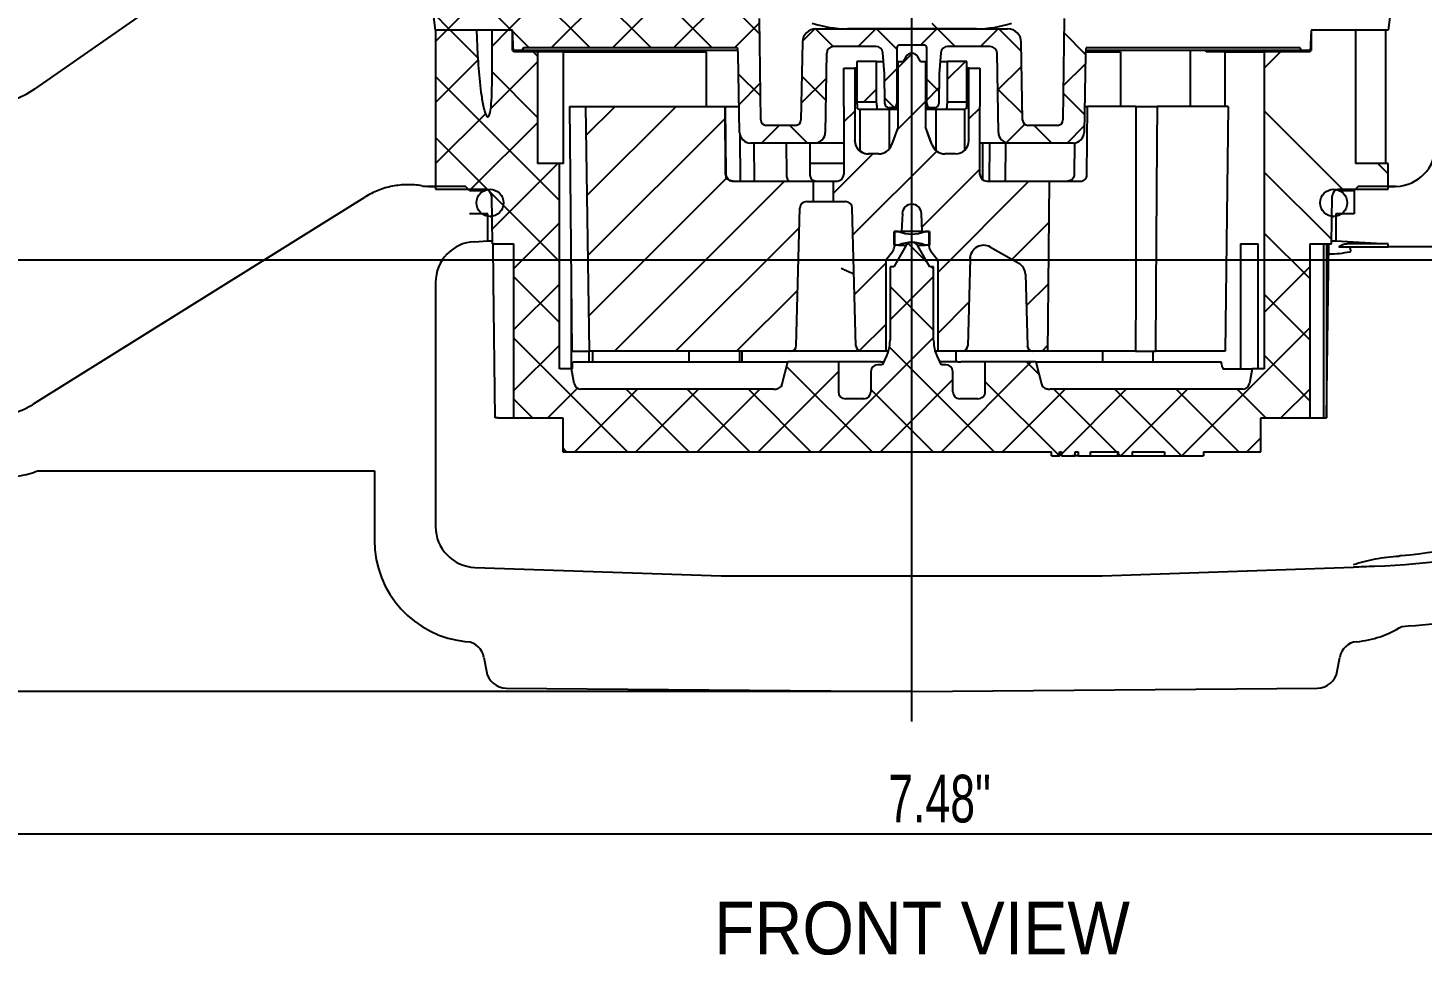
# Model space of a CAD drawing. Header units: inches. Extents: x -0.9 to 9.06, y 0 to 7.13.
# Drawn here: x 4.777 to 7.159, y 3.589 to 5.174 of the extents above; entities that cross this region are included whole.
import ezdxf
from ezdxf.enums import TextEntityAlignment as Align

# ---------------------------------------------------------------- set-up
doc = ezdxf.new("R2010")
doc.units = ezdxf.units.IN
doc.header["$MEASUREMENT"] = 0
for name, color, linetype in [('NETAFIM-D-TEXT-025M', 2, 'Continuous'), ('NETAFIM-L-DETL-013M', 1, 'Continuous'), ('NETAFIM-L-DETL-TEXT-LEADER-025M', 2, 'Continuous')]:
    doc.layers.add(name, color=color, linetype=linetype)
doc.styles.add('SLDTEXTSTYLE0', font='TXT', dxfattribs={"width": 0.7})
doc.styles.get("Standard").update_dxf_attribs({"font": 'ARIAL.TTF'})

msp = doc.modelspace()

# ---------------------------------------------------------------- linework, layer by layer
at = {"layer": 'NETAFIM-L-DETL-013M'}
for p, q in [((5.4737, 5.1701), (5.4156, 5.6117)), ((7.1589, 5.6117), (7.1007, 5.1701)), ((5.7377, 5.1399), (5.4383, 5.4393)), ((5.2877, 5.4189), (4.7891, 5.0698)), ((5.6031, 5.1701), (5.4541, 5.3191)), ((5.4929, 5.1701), (5.6491, 5.3263)), ((5.842, 5.1399), (5.6586, 5.3233)), ((5.5973, 5.1701), (5.7284, 5.3013)), ((5.6714, 5.1399), (5.8077, 5.2762)), ((5.9464, 5.1399), (5.8112, 5.2751)), ((5.7758, 5.1399), (5.887, 5.2511)), ((5.8802, 5.1399), (5.9663, 5.2261)), ((6.0273, 5.1634), (5.9637, 5.2269)), ((5.4987, 5.1701), (5.4699, 5.1989)), ((5.4737, 5.1701), (5.4737, 4.8982)), ((5.605, 5.1701), (5.4737, 5.1701)), ((5.5434, 5.1701), (5.4737, 5.1701)), ((5.4929, 5.1701), (5.4737, 5.1509)), ((5.5459, 5.1229), (5.4987, 5.1701)), ((5.5434, 5.1701), (5.5456, 5.1278)), ((5.5702, 5.0817), (5.5702, 5.1701)), ((5.605, 5.1701), (5.5702, 5.1701)), ((5.5973, 5.1701), (5.5702, 5.143)), ((5.6051, 5.168), (5.6031, 5.1701)), ((5.605, 5.1352), (5.605, 5.1701)), ((5.607, 5.1329), (5.605, 5.1701)), ((5.6333, 5.1399), (5.605, 5.1682)), ((5.9845, 5.1399), (6.027, 5.1824)), ((6.0291, 5.0166), (6.0269, 5.1902)), ((6.1004, 5.1514), (6.1213, 5.1723)), ((6.1528, 5.1422), (6.1226, 5.1724)), ((6.1235, 5.1724), (6.4509, 5.1724)), ((6.3974, 5.1724), (6.1771, 5.1724)), ((6.1956, 5.1422), (6.2258, 5.1724)), ((6.2616, 5.1377), (6.2269, 5.1724)), ((6.3023, 5.1445), (6.3302, 5.1724)), ((6.3313, 5.1724), (6.322, 5.1817)), ((6.3615, 5.1422), (6.3313, 5.1724)), ((6.4043, 5.1422), (6.4345, 5.1724)), ((6.4744, 5.1337), (6.4357, 5.1724)), ((6.5475, 5.1902), (6.5454, 5.0166)), ((6.9694, 5.1701), (6.9675, 5.1329)), ((7.1007, 5.1701), (6.9694, 5.1701)), ((6.9694, 5.1701), (6.9694, 5.1352)), ((7.0453, 5.1701), (6.9694, 5.1701)), ((7.0453, 5.1701), (7.0453, 4.9423)), ((7.0966, 4.9423), (7.0966, 5.1701)), ((6.1003, 5.1496), (6.0979, 5.0165)), ((6.3081, 5.1445), (6.2663, 5.1445)), ((6.4765, 5.0165), (6.4742, 5.1496)), ((6.5839, 5.1286), (6.5472, 5.1653)), ((5.6213, 5.1352), (5.605, 5.1352)), ((5.6477, 5.1329), (5.607, 5.1329)), ((5.6124, 5.1352), (5.6126, 5.1329)), ((5.624, 5.1399), (5.6213, 5.1352)), ((5.9902, 5.1352), (5.6213, 5.1352)), ((5.9896, 5.1399), (5.624, 5.1399)), ((5.6477, 5.1255), (5.6403, 5.1329)), ((5.6476, 5.1329), (5.6475, 5.1352)), ((5.6477, 5.1329), (5.6477, 4.9423)), ((5.6922, 5.1329), (5.6477, 5.1329)), ((5.6922, 4.9423), (5.6922, 5.1329)), ((5.6922, 5.1329), (5.9358, 5.1329)), ((5.8296, 5.1352), (5.8298, 5.1329)), ((5.8351, 5.1352), (5.8351, 5.1329)), ((5.9358, 5.1329), (5.9358, 5.0399)), ((5.9929, 4.9954), (5.9905, 5.1295)), ((6.1417, 5.1308), (6.1394, 4.9954)), ((6.226, 5.1422), (6.1534, 5.1422)), ((6.2407, 5.0957), (6.2376, 5.1316)), ((6.2616, 5.1399), (6.2616, 5.0446)), ((6.264, 5.1062), (6.2883, 5.1305)), ((6.2772, 5.1248), (6.2725, 5.1166)), ((6.302, 5.1166), (6.2973, 5.1248)), ((6.3128, 5.0446), (6.3128, 5.1399)), ((6.3368, 5.1316), (6.3337, 5.0957)), ((6.4211, 5.1422), (6.3484, 5.1422)), ((6.4351, 4.9954), (6.4327, 5.1308)), ((6.5839, 5.1295), (6.5816, 4.9954)), ((6.5841, 5.1329), (6.6435, 5.1329)), ((6.9531, 5.1352), (6.5842, 5.1352)), ((6.9505, 5.1399), (6.5849, 5.1399)), ((6.6247, 5.1352), (6.6247, 5.1329)), ((6.6435, 5.1329), (6.6435, 5.0399)), ((6.7628, 5.1352), (6.7628, 5.0399)), ((6.7899, 5.1329), (6.7899, 5.1352)), ((6.8225, 5.1329), (6.7899, 5.1329)), ((6.8225, 5.0399), (6.8225, 5.1329)), ((6.8225, 5.1329), (6.8892, 5.1329)), ((6.8843, 5.1352), (6.8844, 5.1329)), ((6.8892, 5.1329), (6.8892, 4.5913)), ((6.9675, 5.1329), (6.8892, 5.1329)), ((6.9169, 5.1329), (6.8892, 5.1053)), ((6.9408, 5.1329), (6.9409, 5.1352)), ((6.9531, 5.1352), (6.9505, 5.1399)), ((6.9694, 5.1352), (6.9531, 5.1352)), ((5.5461, 5.119), (5.4737, 5.0465)), ((5.6477, 5.1161), (5.568, 5.0365)), ((5.6477, 5.0211), (5.5702, 5.0986)), ((6.171, 5.105), (6.1896, 5.1051)), ((6.1712, 5.0399), (6.171, 5.105)), ((6.1896, 5.1051), (6.1896, 4.9811)), ((6.1931, 5.1051), (6.1896, 5.1051)), ((6.2268, 5.1166), (6.1931, 5.1166)), ((6.1931, 5.1166), (6.1931, 5.0468)), ((6.2268, 5.1166), (6.2389, 5.1166)), ((6.2268, 5.0469), (6.2268, 5.1166)), ((6.2408, 5.0831), (6.2616, 5.1039)), ((6.264, 5.1166), (6.2725, 5.1166)), ((6.264, 5.0051), (6.264, 5.1166)), ((6.302, 5.1166), (6.3105, 5.1166)), ((6.3105, 5.1166), (6.3105, 5.0051)), ((6.3355, 5.1166), (6.3476, 5.1166)), ((6.3814, 5.1166), (6.3476, 5.1166)), ((6.3476, 5.1166), (6.3476, 5.0469)), ((6.3476, 5.0855), (6.3788, 5.1166)), ((6.3814, 5.0468), (6.3814, 5.1166)), ((6.3848, 5.1051), (6.3814, 5.1051)), ((6.3848, 5.1051), (6.4034, 5.105)), ((6.3848, 4.9811), (6.3848, 5.1051)), ((6.4034, 5.105), (6.4033, 5.0399)), ((6.4338, 5.0673), (6.4749, 5.1084)), ((6.5461, 5.0753), (6.5836, 5.1128)), ((5.6852, 4.8792), (5.4737, 5.0907)), ((6.0286, 5.0577), (5.9911, 5.0951)), ((5.992, 5.043), (6.0283, 5.0793)), ((6.0984, 5.0451), (6.141, 5.0876)), ((6.1403, 5.0503), (6.0992, 5.0914)), ((6.2412, 5.0445), (6.2407, 5.0957)), ((6.3334, 5.0659), (6.3128, 5.0866)), ((6.3337, 5.0957), (6.3333, 5.0445)), ((6.2046, 5.0468), (6.2268, 5.069)), ((6.257, 5.038), (6.2411, 5.0539)), ((6.3128, 5.0507), (6.3335, 5.0714)), ((6.4763, 5.0274), (6.4337, 5.07)), ((6.5821, 5.026), (6.5459, 5.0622)), ((5.5588, 5.0273), (5.4737, 4.9421)), ((5.7027, 5.0399), (5.7064, 4.6215)), ((5.7027, 5.0399), (5.7305, 5.0399)), ((5.7369, 4.6215), (5.7305, 5.0399)), ((5.7305, 5.0399), (5.9676, 5.0399)), ((5.7312, 4.9909), (5.7802, 5.0399)), ((5.7328, 4.8882), (5.8846, 5.0399)), ((5.9676, 5.0399), (5.9686, 4.9236)), ((5.9676, 5.0399), (5.9692, 5.0399)), ((5.9701, 4.9236), (5.9692, 5.0399)), ((5.9692, 5.0399), (5.9921, 5.0399)), ((6.171, 5.0399), (6.171, 4.9237)), ((6.171, 5.0399), (6.1712, 5.0399)), ((6.171, 5.0133), (6.1896, 5.0319)), ((6.1963, 5.0353), (6.2281, 5.0353)), ((6.1988, 4.9635), (6.1988, 5.0353)), ((6.2281, 5.0353), (6.264, 5.0353)), ((6.2547, 5.0376), (6.2481, 5.0376)), ((6.2487, 5.0353), (6.2487, 4.967)), ((6.264, 5.0376), (6.2547, 5.0376)), ((6.2621, 5), (6.3105, 5.0484)), ((6.3198, 5.0376), (6.3105, 5.0376)), ((6.3105, 5.0353), (6.3467, 5.0353)), ((6.3263, 5.0376), (6.3198, 5.0376)), ((6.3286, 4.9642), (6.3286, 5.0353)), ((6.3467, 5.0353), (6.3785, 5.0353)), ((6.3769, 5.0353), (6.3769, 4.9643)), ((6.3848, 5.0184), (6.4034, 5.037)), ((6.4033, 5.0399), (6.4034, 5.0399)), ((6.4034, 4.9237), (6.4034, 5.0399)), ((6.5823, 5.0399), (6.5875, 5.0399)), ((6.5863, 4.9236), (6.5875, 5.0399)), ((6.6005, 5.0399), (6.5875, 5.0399)), ((6.6699, 5.0399), (6.6005, 5.0399)), ((6.6699, 5.0399), (6.6698, 4.9774)), ((6.6699, 5.0399), (6.7062, 5.0399)), ((6.7062, 5.0399), (6.7058, 4.9774)), ((6.8274, 5.0399), (6.7062, 5.0399)), ((6.8274, 5.0399), (6.8225, 4.6215)), ((7.0231, 4.8982), (6.8892, 5.032)), ((5.6477, 5.0118), (5.5341, 4.8982)), ((5.7344, 4.7854), (5.9678, 5.0188)), ((6.0306, 4.9772), (6.0608, 5.0074)), ((6.0886, 5.0074), (6.0384, 5.0074)), ((6.1091, 4.9772), (6.0789, 5.0074)), ((6.264, 5.0051), (6.2526, 4.9739)), ((6.3218, 4.9739), (6.3105, 5.0051)), ((6.3105, 5.0051), (6.3106, 5.0051)), ((6.3188, 4.9823), (6.3106, 5.0051)), ((6.4487, 4.9779), (6.4801, 5.0093)), ((6.5361, 5.0074), (6.4858, 5.0074)), ((6.5266, 4.9772), (6.4963, 5.0074)), ((6.5524, 4.9772), (6.5818, 5.0066)), ((5.5637, 4.8964), (5.4737, 4.9864)), ((5.9934, 4.9912), (5.9941, 4.9121)), ((6.0023, 4.9796), (5.9953, 4.9867)), ((6.3219, 4.9739), (6.3188, 4.9823)), ((6.565, 4.9775), (6.5647, 4.9236)), ((6.1208, 4.9772), (6.0115, 4.9772)), ((6.0176, 4.9772), (6.0179, 4.9121)), ((6.0723, 4.9772), (6.0729, 4.9236)), ((6.1136, 4.9236), (6.1136, 4.9772)), ((6.171, 4.9772), (6.1208, 4.9772)), ((6.1534, 4.8913), (6.2207, 4.9586)), ((6.1867, 4.8202), (6.3297, 4.9632)), ((6.2308, 4.9586), (6.2128, 4.9586)), ((6.3616, 4.9586), (6.3437, 4.9586)), ((6.4536, 4.9772), (6.4034, 4.9772)), ((6.4082, 4.9772), (6.4078, 4.9149)), ((6.4201, 4.9121), (6.4206, 4.9772)), ((6.4474, 4.9772), (6.4467, 4.9121)), ((6.563, 4.9772), (6.4536, 4.9772)), ((6.6698, 4.9774), (6.6696, 4.7272)), ((6.7058, 4.9774), (6.7042, 4.7272)), ((5.6826, 4.9423), (5.5698, 4.8296)), ((5.6852, 4.9423), (5.6477, 4.9423)), ((5.6852, 4.5913), (5.6852, 4.9423)), ((5.6922, 4.9423), (5.6852, 4.9423)), ((6.171, 4.9423), (6.1134, 4.9423)), ((6.3044, 4.8335), (6.4034, 4.9326)), ((7.1007, 4.9423), (7.0453, 4.9423)), ((7.1007, 4.9248), (7.0833, 4.9423)), ((7.1007, 4.8982), (7.1007, 4.9423)), ((5.736, 4.6826), (5.9706, 4.9172)), ((5.7793, 4.6215), (6.0698, 4.9121)), ((5.9803, 4.9121), (6.1189, 4.9121)), ((6.1189, 4.9121), (6.1534, 4.9121)), ((6.1189, 4.9121), (6.1189, 4.8772)), ((6.1534, 4.9121), (6.1594, 4.9121)), ((6.1534, 4.8772), (6.1534, 4.9121)), ((6.3314, 4.7562), (6.4873, 4.9121)), ((6.4151, 4.9121), (6.5223, 4.9121)), ((6.5202, 4.6742), (6.5223, 4.9121)), ((6.5223, 4.9121), (6.5763, 4.9121)), ((7.0044, 4.8124), (6.8892, 4.9276)), ((5.2877, 4.844), (5.353, 4.8848)), ((5.4621, 4.903), (5.4596, 4.9031)), ((5.4621, 4.903), (5.4737, 4.903)), ((5.4621, 4.9028), (5.4621, 4.903)), ((5.5248, 4.9028), (5.4621, 4.9028)), ((5.4737, 4.8982), (5.5575, 4.8982)), ((5.5318, 4.8958), (5.5248, 4.9028)), ((5.5318, 4.8958), (5.5565, 4.8958)), ((5.6852, 4.7749), (5.5673, 4.8927)), ((5.5691, 4.8867), (5.5701, 4.8052)), ((7.0043, 4.8052), (7.0053, 4.8867)), ((7.0169, 4.8982), (7.1007, 4.8982)), ((7.0179, 4.8958), (7.0426, 4.8958)), ((7.0496, 4.9028), (7.0426, 4.8958)), ((7.0426, 4.8958), (7.0426, 4.8563)), ((7.1124, 4.9028), (7.0496, 4.9028)), ((7.1007, 4.8993), (7.0996, 4.8982)), ((7.1007, 4.903), (7.1124, 4.903)), ((7.1148, 4.9031), (7.1124, 4.903)), ((7.1124, 4.903), (7.1124, 4.9028)), ((6.0899, 4.6306), (6.096, 4.8659)), ((6.1077, 4.8772), (6.1189, 4.8772)), ((6.1189, 4.8772), (6.1534, 4.8772)), ((6.1534, 4.8772), (6.1739, 4.8772)), ((6.1917, 4.6306), (6.1855, 4.8659)), ((4.787, 4.5312), (5.2877, 4.844)), ((5.5632, 4.8563), (5.5318, 4.8563)), ((5.5632, 4.8098), (5.5632, 4.8563)), ((5.5667, 4.8517), (5.5696, 4.8517)), ((5.6852, 4.8406), (5.6074, 4.7628)), ((6.271, 4.8569), (6.2698, 4.8261)), ((6.3046, 4.8261), (6.3035, 4.8569)), ((6.458, 4.7784), (6.5217, 4.8421)), ((7.0049, 4.8517), (7.0078, 4.8517)), ((7.0113, 4.8563), (7.0113, 4.8098)), ((7.0426, 4.8563), (7.0113, 4.8563)), ((5.8837, 4.6215), (6.0952, 4.8331)), ((6.2644, 4.8261), (6.257, 4.8261)), ((6.257, 4.8029), (6.257, 4.8261)), ((6.2576, 4.8261), (6.2576, 4.8006)), ((6.2576, 4.8261), (6.2698, 4.8261)), ((6.3046, 4.8261), (6.2698, 4.8261)), ((6.3046, 4.8261), (6.3169, 4.8261)), ((6.3174, 4.8261), (6.31, 4.8261)), ((6.3169, 4.8006), (6.3169, 4.8261)), ((6.3174, 4.8261), (6.3174, 4.8029)), ((6.967, 4.7455), (6.8892, 4.8232)), ((5.5398, 4.8086), (5.5632, 4.8098)), ((5.5632, 4.8098), (5.5701, 4.8098)), ((5.5701, 4.8052), (5.6074, 4.8052)), ((5.5729, 4.7401), (5.5722, 4.8052)), ((5.6074, 4.5077), (5.6074, 4.8052)), ((6.2547, 4.7921), (6.244, 4.7784)), ((6.2772, 4.8017), (6.2564, 4.7657)), ((6.2644, 4.8029), (6.257, 4.8029)), ((6.2644, 4.8029), (6.2779, 4.8029)), ((6.3146, 4.7716), (6.2807, 4.8055)), ((6.2965, 4.8029), (6.31, 4.8029)), ((6.3181, 4.7657), (6.2973, 4.8017)), ((6.3174, 4.8029), (6.31, 4.8029)), ((6.3304, 4.7784), (6.3198, 4.7921)), ((6.4215, 4.7995), (6.4698, 4.7716)), ((6.8484, 4.8052), (6.8484, 4.5913)), ((6.8484, 4.8052), (6.8786, 4.8052)), ((6.8786, 4.5913), (6.8786, 4.8052)), ((6.967, 4.8052), (6.967, 4.5077)), ((6.967, 4.8052), (7.0043, 4.8052)), ((6.9906, 4.8052), (6.9906, 4.5077)), ((6.9955, 4.8052), (6.9955, 4.5077)), ((6.9955, 4.5077), (6.9995, 4.8052)), ((7.0044, 4.8098), (7.0113, 4.8098)), ((7.0113, 4.8098), (7.1007, 4.8051)), ((7.0165, 4.7997), (7.1007, 4.7997)), ((7.1007, 4.8051), (7.0304, 4.8051)), ((7.1007, 4.7997), (7.1007, 4.8051)), ((7.2197, 4.7997), (7.1007, 4.7997)), ((5.7051, 4.7698), (5.7051, 4.5913)), ((6.1894, 4.7185), (6.2431, 4.7722)), ((6.2431, 4.6215), (6.2431, 4.7755)), ((6.25, 4.7657), (6.25, 4.6402)), ((6.2564, 4.7657), (6.25, 4.7657)), ((6.3244, 4.7657), (6.3181, 4.7657)), ((6.3244, 4.7619), (6.3206, 4.7657)), ((6.3244, 4.6402), (6.3244, 4.7657)), ((6.3314, 4.7755), (6.3314, 4.6215)), ((6.3867, 4.7799), (6.3828, 4.6306)), ((6.3867, 4.7799), (6.3869, 4.7799)), ((6.3867, 4.7799), (6.3867, 4.7799)), ((6.967, 4.7656), (6.8892, 4.6878)), ((5.575, 4.5541), (5.5729, 4.7401)), ((5.6852, 4.6705), (5.6074, 4.7483)), ((6.3244, 4.7492), (6.25, 4.6748)), ((6.4813, 4.7532), (6.4846, 4.6306)), ((5.4737, 4.739), (5.4737, 4.3216)), ((5.6852, 4.7362), (5.6074, 4.6584)), ((5.988, 4.6215), (6.0924, 4.7259)), ((6.3244, 4.6575), (6.25, 4.7319)), ((6.4828, 4.6988), (6.5207, 4.7368)), ((6.6696, 4.7272), (6.6695, 4.6215)), ((6.7042, 4.7272), (6.7034, 4.6215)), ((6.967, 4.6411), (6.8892, 4.7189)), ((6.3314, 4.6518), (6.3847, 4.7051)), ((6.1975, 4.6222), (6.2431, 4.6678)), ((6.5197, 4.6215), (6.5202, 4.6742)), ((6.3244, 4.6448), (6.1291, 4.4495)), ((6.967, 4.6612), (6.7484, 4.4426)), ((5.8018, 4.4495), (5.6074, 4.6439)), ((5.6852, 4.6318), (5.6074, 4.5541)), ((5.7064, 4.6215), (5.7369, 4.6215)), ((5.7356, 4.6215), (5.7356, 4.603)), ((6.0806, 4.6215), (5.7369, 4.6215)), ((5.7425, 4.603), (5.7425, 4.6215)), ((5.9064, 4.6215), (5.9064, 4.603)), ((5.9927, 4.6215), (5.9927, 4.603)), ((5.9972, 4.603), (5.9972, 4.6215)), ((6.201, 4.6215), (6.0806, 4.6215)), ((6.2431, 4.6215), (6.201, 4.6215)), ((6.2475, 4.6215), (6.2431, 4.6215)), ((6.428, 4.4495), (6.249, 4.6285)), ((6.3314, 4.6215), (6.327, 4.6215)), ((6.3735, 4.6215), (6.3314, 4.6215)), ((6.3627, 4.603), (6.3627, 4.6215)), ((6.4938, 4.6215), (6.3735, 4.6215)), ((6.5197, 4.6215), (6.4938, 4.6215)), ((6.5099, 4.6215), (6.5198, 4.6315)), ((6.5989, 4.6215), (6.5197, 4.6215)), ((6.6695, 4.6215), (6.5989, 4.6215)), ((6.613, 4.6215), (6.613, 4.603)), ((6.6695, 4.6215), (6.7034, 4.6215)), ((6.6993, 4.603), (6.6993, 4.6215)), ((6.8225, 4.6215), (6.7034, 4.6215)), ((5.7319, 4.603), (6.0574, 4.603)), ((6.0659, 4.5655), (6.0753, 4.603)), ((6.1618, 4.603), (6.0753, 4.603)), ((6.1618, 4.603), (6.1618, 4.5518)), ((6.2343, 4.603), (6.1618, 4.603)), ((6.2366, 4.5983), (6.229, 4.5983)), ((6.2343, 4.603), (6.2393, 4.603)), ((6.2407, 4.6054), (6.2366, 4.5983)), ((6.3378, 4.5983), (6.3337, 4.6054)), ((6.3657, 4.603), (6.3351, 4.603)), ((6.3454, 4.5983), (6.3378, 4.5983)), ((6.4913, 4.603), (6.3379, 4.4495)), ((6.3657, 4.603), (6.3712, 4.603)), ((6.4126, 4.603), (6.3712, 4.603)), ((6.4126, 4.5518), (6.4126, 4.603)), ((6.4991, 4.603), (6.4126, 4.603)), ((6.5044, 4.5819), (6.4833, 4.603)), ((6.4991, 4.603), (6.7887, 4.603)), ((6.4991, 4.603), (6.5085, 4.5655)), ((6.967, 4.5367), (6.8892, 4.6145)), ((5.7061, 4.5913), (5.6852, 4.5913)), ((5.7106, 4.5661), (5.7061, 4.5913)), ((5.7061, 4.5913), (5.7072, 4.5913)), ((6.1618, 4.5866), (6.0248, 4.4495)), ((6.2193, 4.4495), (6.0734, 4.5954)), ((6.2174, 4.5868), (6.2171, 4.5517)), ((6.3572, 4.5732), (6.2335, 4.4495)), ((6.3574, 4.5517), (6.357, 4.5868)), ((6.8194, 4.5913), (6.8683, 4.5913)), ((6.8683, 4.5913), (6.8639, 4.5661)), ((6.8892, 4.5913), (6.8683, 4.5913)), ((5.5755, 4.5077), (5.575, 4.5541)), ((5.7159, 4.5582), (5.6654, 4.5077)), ((5.8186, 4.5565), (5.7117, 4.4495)), ((6.0513, 4.5565), (5.722, 4.5565)), ((5.9062, 4.4495), (5.7992, 4.5565)), ((5.9229, 4.5565), (5.816, 4.4495)), ((6.0105, 4.4495), (5.9036, 4.5565)), ((6.0273, 4.5565), (5.9204, 4.4495)), ((6.1149, 4.4495), (6.008, 4.5565)), ((6.3236, 4.4495), (6.2171, 4.5561)), ((6.5393, 4.4426), (6.4126, 4.5693)), ((6.5491, 4.5565), (6.4422, 4.4495)), ((6.8524, 4.5565), (6.5232, 4.5565)), ((6.6367, 4.4495), (6.5298, 4.5565)), ((6.6535, 4.5565), (6.5428, 4.4457)), ((6.7481, 4.4426), (6.6342, 4.5565)), ((6.7579, 4.5565), (6.644, 4.4426)), ((6.8455, 4.4495), (6.7385, 4.5565)), ((6.8917, 4.5077), (6.8429, 4.5565)), ((6.967, 4.5568), (6.9178, 4.5077)), ((5.6393, 4.5077), (5.6074, 4.5395)), ((6.2055, 4.5402), (6.1743, 4.5402)), ((6.4001, 4.5402), (6.369, 4.5402)), ((5.5804, 4.5077), (5.6074, 4.5077)), ((5.6074, 4.5077), (5.691, 4.5077)), ((5.691, 4.5077), (5.691, 4.4495)), ((6.8834, 4.5077), (6.967, 4.5077)), ((6.8834, 4.4495), (6.8834, 4.5077)), ((6.967, 4.5077), (6.9906, 4.5077)), ((6.9906, 4.5077), (6.9955, 4.5077)), ((5.6974, 4.4495), (5.691, 4.456)), ((6.8834, 4.4733), (6.8597, 4.4495)), ((5.691, 4.4495), (6.5258, 4.4495)), ((6.5258, 4.4426), (6.5258, 4.4495)), ((6.5258, 4.4426), (6.5394, 4.4426)), ((6.5394, 4.4426), (6.5394, 4.4495)), ((6.5394, 4.4495), (6.5428, 4.4495)), ((6.5404, 4.4426), (6.5394, 4.4426)), ((6.5404, 4.4495), (6.5404, 4.4426)), ((6.5428, 4.4495), (6.5428, 4.4426)), ((6.5428, 4.4426), (6.5665, 4.4426)), ((6.5712, 4.4426), (6.5619, 4.4426)), ((6.5665, 4.4426), (6.5665, 4.4495)), ((6.5665, 4.4495), (6.5712, 4.4495)), ((6.5712, 4.4495), (6.5712, 4.4426)), ((6.5712, 4.4426), (6.5923, 4.4426)), ((6.5923, 4.4426), (6.5923, 4.4495)), ((6.5923, 4.4495), (6.6401, 4.4495)), ((6.5923, 4.4426), (6.639, 4.4426)), ((6.6024, 4.4426), (6.6024, 4.4417)), ((6.617, 4.4417), (6.617, 4.4426)), ((6.639, 4.4426), (6.639, 4.4495)), ((6.6401, 4.4426), (6.639, 4.4426)), ((6.6401, 4.4426), (6.6401, 4.4495)), ((6.6437, 4.4426), (6.6401, 4.4462)), ((6.6401, 4.4426), (6.6634, 4.4426)), ((6.6634, 4.4495), (6.6634, 4.4426)), ((6.6634, 4.4495), (6.7189, 4.4495)), ((6.6634, 4.4426), (6.7189, 4.4426)), ((6.7189, 4.4495), (6.7189, 4.4426)), ((6.7189, 4.4426), (6.7853, 4.4426)), ((6.727, 4.4426), (6.727, 4.4417)), ((6.7417, 4.4417), (6.7417, 4.4426)), ((6.7853, 4.4495), (6.7853, 4.4426)), ((6.7853, 4.4495), (6.8834, 4.4495)), ((4.7945, 4.417), (5.3691, 4.417)), ((5.3691, 4.417), (5.3691, 4.3216)), ((5.3691, 4.3216), (5.3691, 4.2985)), ((5.541, 4.2519), (5.9618, 4.2373)), ((6.6126, 4.2373), (7.0416, 4.2522)), ((5.9618, 4.2373), (6.6126, 4.2373)), ((5.5564, 4.0981), (5.5605, 4.0745)), ((7.0139, 4.0745), (7.0181, 4.0981)), ((5.5945, 4.0457), (6.2872, 4.0397)), ((6.2872, 4.0397), (6.0935, 4.0397)), ((6.2872, 4.0397), (6.9799, 4.0457))]:
    msp.add_line(p, q, dxfattribs=at)
for centre in [(5.5667, 4.8749), (7.0078, 4.8749)]:
    msp.add_circle(centre, 0.0232, dxfattribs=at)
for centre, radius, start, end in [((6.1235, 5.1492), 0.0232, 90, 179), ((6.1771, 5.3677), 0.1952, 252.0875, 270), ((6.3974, 5.3677), 0.1952, 270, 287.9125), ((6.4509, 5.1492), 0.0232, 1, 90), ((6.2663, 5.1399), 0.00465, 90, 180), ((6.3081, 5.1399), 0.00465, 0, 90), ((5.9208, 5.1283), 0.0697, 1, 9.5941), ((6.1534, 5.1306), 0.0116, 90, 179), ((6.226, 5.1306), 0.0116, 5, 90), ((6.2872, 5.119), 0.0116, 30, 150), ((6.3484, 5.1306), 0.0116, 90, 175), ((6.4211, 5.1306), 0.0116, 1, 90), ((6.6536, 5.1283), 0.0697, 170.4059, 179), ((6.2481, 5.0446), 0.00697, 180.5, 270), ((6.2547, 5.0446), 0.00697, 270, 0), ((6.3198, 5.0446), 0.00697, 180, 270), ((6.3263, 5.0446), 0.00697, 270, 359.5), ((6.0384, 5.0167), 0.0093, 180.7, 270), ((6.0886, 5.0167), 0.0093, 270, 359), ((6.4858, 5.0167), 0.0093, 181, 270), ((6.5361, 5.0167), 0.0093, 270, 359.3), ((6.0115, 4.9958), 0.0186, 181, 270), ((6.1208, 4.9958), 0.0186, 270, 359), ((6.4536, 4.9958), 0.0186, 181, 270), ((6.563, 4.9958), 0.0186, 270, 359), ((7.1124, 4.9728), 0.0697, 272, 0), ((5.9803, 4.9237), 0.0116, 180.5, 270), ((6.1594, 4.9237), 0.0116, 270, 0), ((6.4151, 4.9237), 0.0116, 180, 270), ((5.4621, 4.9728), 0.0697, 260.3266, 268), ((5.5575, 4.8865), 0.0116, 0.7, 90), ((7.0169, 4.8865), 0.0116, 90, 179.3), ((6.1077, 4.8656), 0.0116, 90, 178.5), ((6.1739, 4.8656), 0.0116, 1.5, 90), ((6.2872, 4.8563), 0.0163, 2.1464, 177.8536), ((6.2872, 4.8796), 0.0581, 246.9261, 293.0739), ((5.5434, 4.739), 0.0697, 93, 180), ((6.2436, 4.8006), 0.0139, 322.2253, 0), ((6.2872, 4.7494), 0.0581, 66.9261, 113.0739), ((6.2872, 4.7959), 0.0116, 30, 150), ((6.3308, 4.8006), 0.0139, 180, 217.7747), ((6.2477, 4.7755), 0.00465, 142.2253, 180), ((6.3267, 4.7755), 0.00465, 0, 37.7747), ((6.0806, 4.6308), 0.0093, 270, 358.5), ((6.201, 4.6308), 0.0093, 181.5, 270), ((6.1803, 4.6402), 0.0697, 330, 0), ((6.3941, 4.6402), 0.0697, 180, 210), ((6.3735, 4.6308), 0.0093, 270, 358.5), ((6.4938, 4.6308), 0.0093, 181.5, 270), ((6.229, 4.5867), 0.0116, 90, 179.5), ((6.3454, 4.5867), 0.0116, 0.5, 90), ((5.722, 4.5681), 0.0116, 190, 270), ((6.2055, 4.5518), 0.0116, 270, 359.5), ((6.369, 4.5518), 0.0116, 180.5, 270), ((6.8524, 4.5681), 0.0116, 270, 350), ((5.5434, 4.3216), 0.0697, 180, 268), ((5.5434, 4.2985), 0.1743, 180, 264.7014), ((7.031, 4.2985), 0.1743, 275.3, 302.2806), ((5.5243, 4.0925), 0.0325, 10, 84.7014), ((7.0501, 4.0925), 0.0325, 95.3, 170), ((5.5948, 4.0806), 0.0349, 190, 269.5), ((6.9796, 4.0806), 0.0349, 270.5, 350)]:
    msp.add_arc(centre, radius, start, end, dxfattribs=at)
for centre, major_axis, ratio, start_param, end_param in [((6.2872, 5.0353), (-0.723, 0), 0.016075, 4.796079, 4.842971), ((6.2872, 5.0353), (-0.723, 0), 0.016075, 4.581807, 4.628699), ((6.2128, 4.9818), (-0.0232, 0), 0.999871, 0.032947, 1.570796), ((6.3616, 4.9818), (0.0232, 0), 0.999871, 4.712389, 6.250238), ((6.213, 4.9818), (-0.0103, 0.0208), 0.999788, 2.14351, 2.683564), ((6.2308, 4.9818), (0.0232, 0), 0.999871, 4.712389, 5.934119), ((6.3437, 4.9818), (-0.0232, 0), 0.999871, 0.349066, 1.570796), ((6.3438, 4.9818), (-0.0103, 0.0208), 0.999788, 1.461834, 2.683564), ((6.4099, 4.7793), (0.0232, 0), 0.999871, 1.047198, 3.115413), ((6.4101, 4.7793), (0.0138, 0.0187), 0.999847, 0.635528, 1.193165), ((6.4582, 4.7515), (0.0232, 0), 0.999871, 0.072635, 1.047198), ((6.1743, 4.5518), (0.0125, 0), 0.926553, 3.141593, 4.712389), ((6.4001, 4.5518), (-0.0125, 0), 0.926553, 1.570796, 3.141593)]:
    msp.add_ellipse(centre, major_axis=major_axis, ratio=ratio, start_param=start_param, end_param=end_param, dxfattribs=at)
for points, knots in [([(5.5456, 5.1278), (5.5461, 5.1201), (5.5475, 5.0969), (5.5505, 5.0659), (5.5553, 5.0393), (5.5584, 5.0272), (5.5609, 5.0231), (5.5618, 5.0223), (5.5623, 5.0219), (5.5628, 5.0218), (5.5633, 5.0219), (5.5639, 5.0223), (5.5649, 5.0234), (5.5672, 5.0292), (5.5697, 5.0489), (5.57, 5.0677), (5.5702, 5.0817)], [0, 0, 0, 0, 0.136778, 0.410442, 0.547312, 0.615936, 0.627908, 0.632038, 0.6362, 0.638902, 0.641614, 0.644963, 0.650739, 0.668863, 0.752279, 1, 1, 1, 1]), ([(4.7092, 5.0446), (4.7235, 5.0446), (4.7374, 5.0467), (4.7647, 5.0553), (4.7774, 5.0616), (4.7891, 5.0698)], [0, 0, 0, 0, 0.5, 0.5, 1, 1, 1, 1]), ([(4.7891, 5.0698), (4.7891, 5.0698), (4.7891, 5.0698), (4.7891, 5.0696), (4.7891, 5.0694)], [0, 0, 0, 0, 0.000155, 1, 1, 1, 1]), ([(6.1931, 5.0469), (6.1931, 5.0468), (6.1932, 5.0466), (6.1935, 5.0447), (6.1938, 5.0418), (6.1939, 5.0392), (6.194, 5.0378), (6.194, 5.0376)], [0, 0, 0, 0, 0.2299337, 0.4743769, 0.7203674, 0.9672731, 1, 1, 1, 1]), ([(6.1963, 5.0353), (6.1963, 5.0353), (6.196, 5.0353), (6.1954, 5.0354), (6.1947, 5.0359), (6.1942, 5.0365), (6.194, 5.0371), (6.194, 5.0375), (6.194, 5.0376)], [0, 0, 0, 0, 0.035824, 0.2515, 0.467166, 0.682735, 0.898534, 1, 1, 1, 1]), ([(6.2281, 5.0353), (6.2281, 5.0366), (6.228, 5.0392), (6.2276, 5.0426), (6.2272, 5.0453), (6.2268, 5.0468), (6.2268, 5.0469), (6.2268, 5.0469)], [0, 0, 0, 0, 0.201332, 0.402572, 0.606168, 0.811365, 1, 1, 1, 1]), ([(6.3476, 5.0469), (6.3476, 5.0469), (6.3476, 5.0467), (6.3475, 5.046), (6.3472, 5.0438), (6.3469, 5.0406), (6.3467, 5.0376), (6.3467, 5.0358), (6.3467, 5.0353)], [0, 0, 0, 0, 0.015824, 0.238238, 0.461995, 0.689351, 0.917087, 1, 1, 1, 1]), ([(6.3808, 5.0376), (6.3808, 5.0374), (6.3807, 5.0368), (6.3803, 5.0361), (6.3797, 5.0356), (6.3791, 5.0353), (6.3786, 5.0353), (6.3785, 5.0353)], [0, 0, 0, 0, 0.216608, 0.434577, 0.650862, 0.866537, 1, 1, 1, 1]), ([(6.3808, 5.0376), (6.3809, 5.0389), (6.381, 5.0414), (6.3812, 5.0444), (6.3813, 5.0462), (6.3813, 5.0466), (6.3814, 5.0468)], [0, 0, 0, 0, 0.271749, 0.543446, 0.816211, 1, 1, 1, 1]), ([(6.1896, 4.9811), (6.1896, 4.9813), (6.1896, 4.9815), (6.1896, 4.9818), (6.1896, 4.9818)], [0, 0, 0, 0, 0.827472, 1, 1, 1, 1]), ([(6.1896, 4.9818), (6.1896, 4.9818), (6.1897, 4.9799), (6.1901, 4.9772), (6.191, 4.9744), (6.1914, 4.9735), (6.1915, 4.9733)], [0, 0, 0, 0, 0.015306, 0.66514, 0.938853, 1, 1, 1, 1]), ([(6.201, 4.9619), (6.1998, 4.9627), (6.1971, 4.9646), (6.1941, 4.9681), (6.1924, 4.9711), (6.1916, 4.9729), (6.1915, 4.9732), (6.1915, 4.9733)], [0, 0, 0, 0, 0.228295, 0.501899, 0.785315, 0.923047, 1, 1, 1, 1]), ([(5.4503, 4.904), (5.4419, 4.9055), (5.4335, 4.9061), (5.4167, 4.9059), (5.4083, 4.905), (5.3916, 4.9017), (5.3835, 4.8994), (5.3679, 4.8932), (5.3602, 4.8893), (5.353, 4.8848)], [0, 0, 0, 0, 0.25, 0.25, 0.5, 0.5, 0.75, 0.75, 1, 1, 1, 1]), ([(5.982, 4.9121), (5.9816, 4.9121), (5.9799, 4.9121), (5.9768, 4.913), (5.9734, 4.9154), (5.971, 4.9187), (5.9702, 4.9216), (5.9701, 4.9233), (5.9701, 4.9236)], [0, 0, 0, 0, 0.055046, 0.289185, 0.514502, 0.730691, 0.941135, 1, 1, 1, 1]), ([(6.0729, 4.9236), (6.073, 4.9223), (6.0732, 4.9198), (6.0742, 4.9164), (6.0756, 4.9138), (6.0772, 4.9123), (6.0782, 4.9122), (6.0786, 4.9121)], [0, 0, 0, 0, 0.2077694, 0.4157509, 0.6249123, 0.8382557, 1, 1, 1, 1]), ([(6.1223, 4.9121), (6.1221, 4.9121), (6.1207, 4.9121), (6.1184, 4.913), (6.1158, 4.9154), (6.1142, 4.9187), (6.1136, 4.9216), (6.1136, 4.9233), (6.1136, 4.9236)], [0, 0, 0, 0, 0.055047, 0.289185, 0.514502, 0.730692, 0.941135, 1, 1, 1, 1]), ([(6.5647, 4.9236), (6.5646, 4.9223), (6.5644, 4.9198), (6.5625, 4.9164), (6.5597, 4.9138), (6.5564, 4.9123), (6.5541, 4.9122), (6.5532, 4.9121)], [0, 0, 0, 0, 0.207769, 0.415751, 0.624912, 0.838256, 1, 1, 1, 1]), ([(6.5763, 4.9121), (6.5766, 4.9121), (6.578, 4.9121), (6.5806, 4.913), (6.5835, 4.9154), (6.5855, 4.9187), (6.5862, 4.9216), (6.5862, 4.9233), (6.5863, 4.9236)], [0, 0, 0, 0, 0.055047, 0.289185, 0.514503, 0.730692, 0.941135, 1, 1, 1, 1]), ([(6.3869, 4.7799), (6.3871, 4.7819), (6.3876, 4.7865), (6.3904, 4.7922), (6.3942, 4.7966), (6.3969, 4.7984), (6.3978, 4.7991)], [0, 0, 0, 0, 0.242475, 0.586218, 0.857141, 1, 1, 1, 1]), ([(6.9992, 4.7879), (6.9997, 4.7879), (7.0112, 4.7871), (7.0236, 4.7893), (7.0355, 4.7913)], [0, 0, 0, 0, 0.040468, 1, 1, 1, 1]), ([(7.0373, 4.793), (7.0371, 4.7937), (7.0368, 4.795), (7.0363, 4.7968), (7.0358, 4.7983), (7.0355, 4.7993), (7.0353, 4.7997)], [0, 0, 0, 0, 0.261226, 0.515122, 0.761444, 1, 1, 1, 1]), ([(6.1698, 4.7614), (6.1692, 4.7617), (6.1683, 4.7623), (6.1675, 4.7632), (6.1673, 4.7636), (6.1673, 4.7636)], [0, 0, 0, 0, 0.59694, 0.970532, 1, 1, 1, 1]), ([(6.1698, 4.7614), (6.1724, 4.7604), (6.1784, 4.7579), (6.1848, 4.7553), (6.1885, 4.7539)], [0, 0, 0, 0, 0.43359, 1, 1, 1, 1]), ([(5.7072, 4.5913), (5.7072, 4.5914), (5.7073, 4.5915), (5.7074, 4.5929), (5.7077, 4.5966), (5.7078, 4.6003), (5.7079, 4.603)], [0, 0, 0, 0, 0.098429, 0.227915, 0.465334, 1, 1, 1, 1]), ([(5.7079, 4.603), (5.7093, 4.603), (5.7123, 4.603), (5.7191, 4.603), (5.726, 4.603), (5.7303, 4.603), (5.7319, 4.603)], [0, 0, 0, 0, 0.274115, 0.548114, 0.825078, 1, 1, 1, 1]), ([(6.0574, 4.603), (6.0601, 4.603), (6.0656, 4.603), (6.0717, 4.603), (6.0743, 4.603), (6.0753, 4.603)], [0, 0, 0, 0, 0.375064, 0.750346, 1, 1, 1, 1]), ([(6.7887, 4.603), (6.7912, 4.603), (6.7961, 4.603), (6.8044, 4.603), (6.8109, 4.603), (6.8142, 4.603), (6.8154, 4.603)], [0, 0, 0, 0, 0.281579, 0.563225, 0.842833, 1, 1, 1, 1]), ([(6.8154, 4.603), (6.8159, 4.6003), (6.8165, 4.5969), (6.8177, 4.5932), (6.8185, 4.5918), (6.8191, 4.5913), (6.8193, 4.5913), (6.8194, 4.5913)], [0, 0, 0, 0, 0.537089, 0.709261, 0.883076, 0.980394, 1, 1, 1, 1]), ([(6.0513, 4.5565), (6.0538, 4.5566), (6.0577, 4.5568), (6.0624, 4.5596), (6.0649, 4.5624), (6.0656, 4.5646), (6.0659, 4.5655)], [0, 0, 0, 0, 0.4041488, 0.6265007, 0.8498116, 1, 1, 1, 1]), ([(6.5085, 4.5655), (6.5089, 4.5644), (6.5098, 4.562), (6.5125, 4.5593), (6.5164, 4.5571), (6.5202, 4.5565), (6.5226, 4.5565), (6.5232, 4.5565)], [0, 0, 0, 0, 0.198359, 0.396377, 0.60361, 0.911678, 1, 1, 1, 1]), ([(4.7131, 4.51), (4.7262, 4.51), (4.739, 4.5118), (4.7577, 4.5171), (4.7639, 4.5194), (4.7758, 4.5247), (4.7815, 4.5277), (4.787, 4.5312)], [0, 0, 0, 0, 0.5, 0.5, 0.75, 0.75, 1, 1, 1, 1]), ([(5.5804, 4.5077), (5.5789, 4.5077), (5.5758, 4.5077), (5.5756, 4.5077), (5.5755, 4.5077)], [0, 0, 0, 0, 0.4999204, 1, 1, 1, 1]), ([(7.7692, 4.4975), (7.6403, 4.4191), (7.4997, 4.3578), (7.279, 4.2939), (7.2016, 4.2791), (7.1233, 4.2716)], [0.0456943, 0.0456943, 0.0456943, 0.0456943, 0.4218138, 0.4218138, 0.6165761, 0.6165761, 0.6165761, 0.6165761]), ([(7.7656, 4.4749), (7.6404, 4.3916), (7.5025, 4.3304), (7.2665, 4.2704), (7.1724, 4.2568), (7.0654, 4.2531), (7.0535, 4.2526), (7.0416, 4.2522)], [0.0502951, 0.0502951, 0.0502951, 0.0502951, 0.4218138, 0.4218138, 0.656438, 0.656438, 0.6857003, 0.6857003, 0.6857003, 0.6857003]), ([(4.7298, 4.4054), (4.7409, 4.4054), (4.7519, 4.4064), (4.7734, 4.4102), (4.7841, 4.4131), (4.7945, 4.417)], [0, 0, 0, 0, 0.5, 0.5, 1, 1, 1, 1]), ([(7.1241, 4.1511), (7.1867, 4.1552), (7.2482, 4.1633), (7.3696, 4.1874), (7.4293, 4.2033), (7.5176, 4.2331), (7.5467, 4.244), (7.6046, 4.2678), (7.6332, 4.2807), (7.7173, 4.322), (7.7714, 4.3531), (7.8236, 4.3878)], [0, 0, 0, 0, 0.25, 0.25, 0.5, 0.5, 0.625, 0.625, 0.75, 0.75, 1, 1, 1, 1]), ([(7.0417, 4.2567), (7.0446, 4.2577), (7.0477, 4.2587), (7.0538, 4.2605), (7.0569, 4.2614), (7.0662, 4.2638), (7.0726, 4.2652), (7.0856, 4.2676), (7.0923, 4.2686), (7.1058, 4.2702), (7.1128, 4.2709), (7.1198, 4.2713)], [0, 0, 0, 0, 0.125, 0.125, 0.25, 0.25, 0.5, 0.5, 0.75, 0.75, 1, 1, 1, 1])]:
    msp.add_open_spline(points, degree=3, knots=knots, dxfattribs=at)
for points in [[(7.0165, 4.7997), (7.0212, 4.8033), (7.0258, 4.8051), (7.0304, 4.8051)], [(7.0355, 4.7913), (7.0358, 4.7914), (7.0362, 4.7914), (7.0364, 4.7916)], [(7.0364, 4.7916), (7.0366, 4.7917), (7.0368, 4.7918), (7.037, 4.7919)], [(7.037, 4.7919), (7.0371, 4.7921), (7.0372, 4.7922), (7.0373, 4.7924)], [(7.0373, 4.7924), (7.0373, 4.7926), (7.0373, 4.7928), (7.0373, 4.793)], [(7.1233, 4.2716), (7.1221, 4.2715), (7.1209, 4.2714), (7.1198, 4.2713)]]:
    msp.add_open_spline(points, degree=3, dxfattribs=at)
at = {"layer": 'NETAFIM-L-DETL-TEXT-LEADER-025M'}
for p, q in [((6.2872, 3.9883), (6.2872, 6.4811)), ((4.1279, 4.7773), (8.699, 4.7773)), ((6.2858, 4.0397), (3.6723, 4.0397)), ((6.2858, 4.0397), (3.8931, 4.0397)), ((8.5767, 3.7958), (4.2766, 3.7958))]:
    msp.add_line(p, q, dxfattribs=at)

# ---------------------------------------------------------------- texts
at = {"layer": 'NETAFIM-D-TEXT-025M', "width": 0.9}
msp.add_text('FRONT VIEW', height=0.09, dxfattribs=at).set_placement((6.3046, 3.6805), align=Align.TOP_CENTER)
at = {"layer": 'NETAFIM-L-DETL-TEXT-LEADER-025M', "insert": (6.3346, 3.8975), "char_height": 0.08135, "attachment_point": 2, "style": 'SLDTEXTSTYLE0'}
msp.add_mtext('7.48"', dxfattribs=at)

doc.saveas('drawing.dxf')
